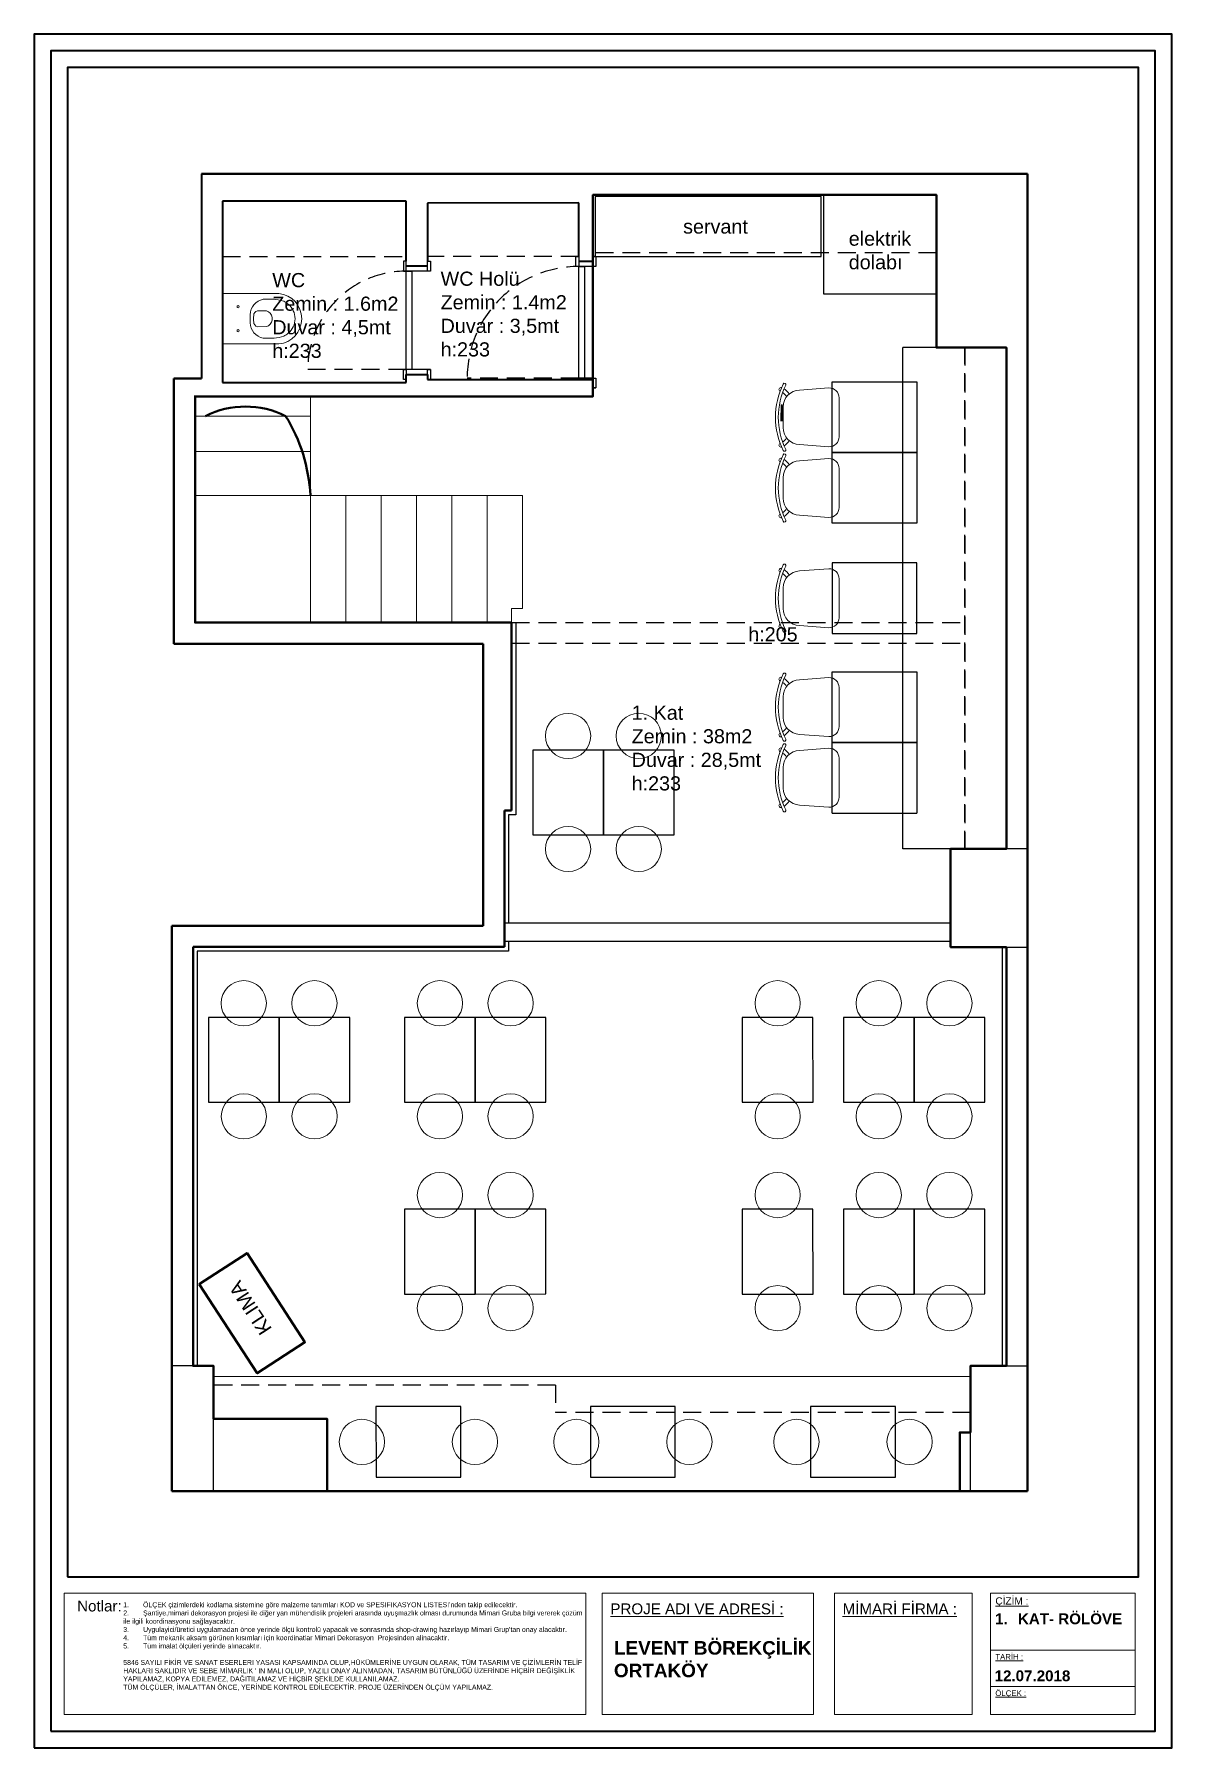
# Model space of a CAD drawing. Header units: millimetres. Extents: x 74 to 2779, y 81 to 1294.
# Drawn here: x 1975 to 2779, y 81 to 1294 of the extents above; entities that cross this region are included whole.
import ezdxf

# ---------------------------------------------------------------- set-up
doc = ezdxf.new("R2010")
doc.units = ezdxf.units.MM
doc.linetypes.add('DASHED', pattern=[19.05, 12.7, -6.35])
for name, color, linetype, lineweight in [('Sebe - ANTET', 143, 'Continuous', 5), ('Sebe - Dograma', 4, 'Continuous', 30), ('Sebe - Duvar', 5, 'Continuous', 50), ('Sebe - Merdiven', 6, 'Continuous', 18), ('Sebe - Mobilya', 11, 'Continuous', 25), ('Sebe - Mobilya Alçak', 41, 'Continuous', 20), ('Sebe - Vitrifiye', 31, 'Continuous', 15)]:
    doc.layers.add(name, color=color, linetype=linetype, lineweight=lineweight)
doc.layers.add('Sebe - Kolon', color=143, linetype='Continuous')
doc.styles.get("Standard").update_dxf_attribs({"font": 'arial.ttf'})

msp = doc.modelspace()

# ---------------------------------------------------------------- linework, layer by layer
at = {"layer": 'Sebe - ANTET'}
for p, q in [((2651.121, 190.582), (2651.121, 104.812)), ((2651.121, 190.582), (2651.121, 184.194)), ((2651.121, 190.582), (2651.121, 177.807)), ((2753.669, 104.812), (2753.669, 190.582)), ((2651.121, 150.44), (2753.669, 150.44)), ((2651.121, 124.759), (2753.669, 124.759))]:
    msp.add_line(p, q, dxfattribs=at)
at = {"layer": 'Sebe - ANTET', "lineweight": 40}
for points in [[(1974.677, 81.341), (2779.446, 81.341), (2779.446, 1293.631), (1974.677, 1293.631)], [(1986.413, 93.076), (2767.723, 93.076), (2767.723, 1281.896), (1986.413, 1281.896)], [(1998.148, 202.317), (2755.987, 202.317), (2755.987, 1270.16), (1998.148, 1270.16)]]:
    msp.add_lwpolyline(points, close=True, dxfattribs=at)
at = {"layer": 'Sebe - ANTET'}
for points in [[(2364.817, 190.582), (1995.83, 190.582), (1995.83, 104.812), (2364.817, 104.812)], [(2525.998, 190.582), (2376.553, 190.582), (2376.553, 104.812), (2525.998, 104.812)], [(2638.345, 190.582), (2540.863, 190.582), (2540.863, 104.812), (2638.345, 104.812)], [(2753.669, 190.582), (2651.121, 190.582), (2651.121, 104.812), (2753.669, 104.812)]]:
    msp.add_lwpolyline(points, close=True, dxfattribs=at)
at = {"layer": 'Sebe - Dograma'}
for p, q in [((2369.912, 1129.369), (2359.912, 1129.369)), ((2371.912, 1136.369), (2369.912, 1136.369)), ((2254.912, 1126.069), (2235.912, 1126.069)), ((2254.912, 1056.369), (2235.912, 1056.369)), ((2369.912, 1050.369), (2359.912, 1050.369)), ((2369.912, 1043.369), (2371.912, 1043.369)), ((2623.012, 664.769), (2307.312, 664.769)), ((2623.012, 651.769), (2307.312, 651.769))]:
    msp.add_line(p, q, dxfattribs=at)
at = {"layer": 'Sebe - Dograma', "linetype": 'DASHED'}
for p, q in [((2237.912, 1056.369), (2168.212, 1056.369)), ((2359.912, 1050.369), (2280.912, 1050.369))]:
    msp.add_line(p, q, dxfattribs=at)
at = {"layer": 'Sebe - Dograma'}
for points in [[(2237.912, 1133.069), (2235.912, 1133.069), (2235.912, 1126.069), (2237.912, 1126.069)], [(2252.912, 1133.069), (2254.912, 1133.069), (2254.912, 1126.069), (2252.912, 1126.069)], [(2359.912, 1129.369), (2357.912, 1129.369), (2357.912, 1136.369), (2359.912, 1136.369)], [(2371.912, 1129.369), (2369.912, 1129.369), (2369.912, 1136.369), (2371.912, 1136.369)], [(2237.912, 1049.369), (2235.912, 1049.369), (2235.912, 1056.369), (2237.912, 1056.369)], [(2254.912, 1049.369), (2252.912, 1049.369), (2252.912, 1056.369), (2254.912, 1056.369)], [(2359.912, 1049.369), (2357.912, 1049.369), (2357.912, 1050.369), (2359.912, 1050.369)], [(2371.912, 1043.369), (2369.912, 1043.369), (2369.912, 1050.369), (2371.912, 1050.369)]]:
    msp.add_lwpolyline(points, close=True, dxfattribs=at)
for points in [[(2359.912, 1050.369), (2359.912, 1129.369), (2363.912, 1129.369), (2363.912, 1050.369), (2359.912, 1050.369)], [(2237.912, 1056.369), (2237.912, 1126.069), (2241.912, 1126.069), (2241.912, 1056.369), (2237.912, 1056.369)]]:
    msp.add_lwpolyline(points, dxfattribs=at)
at = {"layer": 'Sebe - Dograma', "linetype": 'DASHED'}
for centre, radius, start in [((2359.912, 1050.369), 79, 87.097707), ((2237.912, 1056.369), 69.7, 86.710056)]:
    msp.add_arc(centre, radius, start, 180, dxfattribs=at)
at = {"layer": 'Sebe - Duvar', "linetype": 'Continuous', "lineweight": 40}
for p, q in [((2092.912, 1194.969), (2092.912, 1049.969)), ((2369.912, 1179.969), (2369.912, 1136.369)), ((2237.912, 1175.569), (2107.912, 1175.569)), ((2107.912, 1175.569), (2107.912, 1047.369)), ((2237.912, 1133.069), (2237.912, 1175.569)), ((2359.912, 1174.369), (2252.912, 1174.069)), ((2252.912, 1174.069), (2252.912, 1133.069)), ((2359.912, 1136.369), (2359.912, 1174.369)), ((2252.912, 1129.569), (2237.912, 1129.569)), ((2369.912, 1132.869), (2359.912, 1132.869)), ((2107.912, 1047.369), (2237.912, 1047.369)), ((2237.912, 1047.369), (2237.912, 1052.869)), ((2237.912, 1052.869), (2252.912, 1052.869)), ((2252.912, 1052.869), (2252.912, 1049.369)), ((2252.912, 1049.369), (2360.912, 1049.369)), ((2360.912, 1049.369), (2369.912, 1049.369)), ((2369.912, 1037.369), (2087.912, 1037.369)), ((2503.314, 1031.803), (2503.314, 1019.803))]:
    msp.add_line(p, q, dxfattribs=at)
at = {"layer": 'Sebe - Duvar'}
for p, q in [((2677.512, 1194.969), (2092.912, 1194.969)), ((2677.512, 262.969), (2677.512, 1194.969)), ((2613.012, 1179.969), (2369.912, 1179.969)), ((2613.012, 1071.969), (2613.012, 1179.969)), ((2662.512, 1071.969), (2613.012, 1071.969)), ((2662.512, 717.269), (2662.512, 1071.969)), ((2073.512, 1049.969), (2073.512, 862.369)), ((2092.912, 1049.969), (2073.512, 1049.969)), ((2369.912, 1037.369), (2088.512, 1037.369)), ((2088.512, 1037.369), (2088.512, 877.369)), ((2503.314, 1019.803), (2503.314, 1025.803)), ((2312.312, 877.369), (2088.512, 877.369)), ((2312.312, 744.369), (2312.312, 877.369)), ((2292.312, 862.369), (2073.512, 862.369)), ((2292.312, 662.869), (2292.312, 862.369)), ((2307.312, 647.869), (2307.312, 744.369)), ((2307.312, 744.369), (2312.312, 744.369)), ((2623.012, 647.769), (2623.012, 717.269)), ((2623.012, 717.269), (2662.512, 717.269)), ((2072.012, 662.869), (2292.312, 662.869)), ((2072.012, 662.869), (2072.012, 262.969)), ((2087.012, 647.869), (2307.312, 647.869)), ((2623.012, 647.769), (2623.012, 651.769)), ((2662.512, 647.769), (2623.012, 647.769)), ((2182.012, 262.969), (2072.012, 262.969)), ((2629.512, 262.969), (2677.512, 262.969))]:
    msp.add_line(p, q, dxfattribs=at)
for points in [[(2659.512, 647.769), (2623.012, 647.769), (2623.012, 717.269), (2662.512, 717.269), (2662.512, 1071.969), (2613.012, 1071.969), (2613.012, 1179.969), (2369.912, 1179.969), (2369.912, 1037.369), (2088.512, 1037.369), (2088.512, 877.369), (2312.312, 877.369)], [(2662.512, 647.769), (2662.512, 351.469), (2637.012, 351.469), (2637.012, 304.469), (2629.512, 304.469), (2629.512, 262.969), (2182.012, 262.969), (2182.012, 313.969), (2101.512, 313.969), (2101.512, 351.469), (2087.012, 351.469), (2087.012, 620.969), (2087.012, 647.869)]]:
    msp.add_lwpolyline(points, dxfattribs=at)
msp.add_lwpolyline([(2091.444, 409.434), (2125.222, 431.35), (2166.177, 368.229), (2132.398, 346.313)], close=True, dxfattribs=at)
for centre, radius, start, end in [((2124.124, 966.977), 63.235, 63.300088, 116.699912), ((2052.552, 961.552), 117.604, 2.835187, 31.76846)]:
    msp.add_arc(centre, radius, start, end, dxfattribs=at)
at = {"layer": 'Sebe - Kolon', "linetype": 'DASHED'}
for p, q in [((2107.912, 1136.369), (2237.912, 1136.369)), ((2359.912, 1136.369), (2252.912, 1136.369)), ((2613.012, 1138.969), (2370.012, 1138.969)), ((2633.012, 717.269), (2633.012, 1071.969)), ((2633.012, 1071.969), (2633.012, 717.269)), ((2312.312, 877.369), (2633.012, 877.369)), ((2312.312, 862.869), (2633.012, 862.869)), ((2343.412, 337.969), (2101.512, 337.969)), ((2343.412, 337.969), (2343.412, 318.469)), ((2637.012, 318.469), (2343.412, 318.469))]:
    msp.add_line(p, q, dxfattribs=at)
at = {"layer": 'Sebe - Kolon'}
for points in [[(2623.012, 647.769), (2677.512, 647.769), (2677.512, 717.269), (2623.012, 717.269)], [(2101.512, 351.469), (2072.012, 351.469), (2072.012, 262.969), (2101.512, 262.969)], [(2637.012, 351.469), (2677.512, 351.469), (2677.512, 262.969), (2637.012, 262.969)]]:
    msp.add_lwpolyline(points, close=True, dxfattribs=at)
at = {"layer": 'Sebe - Merdiven'}
for p, q in [((2170.012, 923.469), (2170.012, 1037.369)), ((2170.012, 1023.469), (2088.512, 1023.469)), ((2170.012, 998.469), (2088.512, 998.469)), ((2170.012, 967.369), (2088.512, 967.369)), ((2320.012, 967.369), (2170.012, 967.369)), ((2170.012, 877.369), (2170.012, 967.369)), ((2195.012, 877.369), (2195.012, 967.369)), ((2220.012, 877.369), (2220.012, 967.369)), ((2245.012, 877.369), (2245.012, 967.369)), ((2270.012, 877.369), (2270.012, 967.369)), ((2295.012, 877.369), (2295.012, 967.369)), ((2320.012, 887.369), (2320.012, 967.369)), ((2312.312, 877.369), (2312.312, 887.369)), ((2312.312, 887.369), (2320.012, 887.369)), ((2637.012, 343.969), (2101.512, 343.969))]:
    msp.add_line(p, q, dxfattribs=at)
at = {"layer": 'Sebe - Mobilya'}
for p, q in [((2539.101, 997.619), (2539.101, 1047.619)), ((2539.101, 1047.619), (2599.101, 1047.619)), ((2599.101, 1047.619), (2599.101, 997.619)), ((2599.101, 997.619), (2539.101, 997.619)), ((2539.101, 947.619), (2539.101, 997.619)), ((2539.101, 997.619), (2599.101, 997.619)), ((2599.101, 997.619), (2599.101, 947.619)), ((2599.101, 947.619), (2539.101, 947.619)), ((2539.101, 919.619), (2539.101, 869.619)), ((2599.101, 919.619), (2539.101, 919.619)), ((2599.101, 869.619), (2599.101, 919.619)), ((2539.101, 869.619), (2599.101, 869.619)), ((2539.101, 792.619), (2539.101, 842.619)), ((2539.101, 842.619), (2599.101, 842.619)), ((2599.101, 842.619), (2599.101, 792.619)), ((2599.101, 792.619), (2539.101, 792.619)), ((2539.101, 742.619), (2539.101, 792.619)), ((2539.101, 792.619), (2599.101, 792.619)), ((2539.101, 742.619), (2539.101, 792.619)), ((2599.101, 792.619), (2599.101, 742.619)), ((2539.101, 742.619), (2599.101, 742.619))]:
    msp.add_line(p, q, dxfattribs=at)
for points in [[(2371.412, 1178.969), (2371.412, 1136.369), (2531.412, 1136.369), (2531.412, 1178.969), (2371.412, 1178.969)], [(2613.012, 1179.969), (2533.012, 1179.969), (2533.012, 1109.969), (2613.012, 1109.969)], [(2633.012, 717.269), (2589.101, 717.269), (2589.101, 1071.969)], [(2312.312, 877.369), (2312.312, 744.369), (2307.312, 744.369), (2307.312, 664.769)], [(2315.312, 877.369), (2315.312, 741.369), (2310.312, 741.369), (2310.312, 664.769)], [(2307.312, 651.769), (2307.312, 647.869), (2087.012, 647.869), (2087.012, 351.469)], [(2310.312, 651.769), (2310.312, 644.869), (2090.012, 644.869), (2090.012, 351.469)], [(2659.512, 647.769), (2659.512, 351.469)], [(2662.512, 647.769), (2662.512, 351.469)]]:
    msp.add_lwpolyline(points, dxfattribs=at)
at = {"layer": 'Sebe - Mobilya', "linetype": 'Continuous'}
msp.add_lwpolyline([(2662.512, 1071.969), (2589.101, 1071.969)], dxfattribs=at)
at = {"layer": 'Sebe - Mobilya'}
for points in [[(2377.403, 727.18), (2377.38, 787.18), (2327.38, 787.161), (2327.403, 727.161)], [(2427.403, 727.199), (2427.38, 787.199), (2377.38, 787.18), (2377.403, 727.18)], [(2147.953, 538.061), (2147.93, 598.061), (2097.93, 598.042), (2097.953, 538.042)], [(2197.953, 538.08), (2197.93, 598.08), (2147.93, 598.061), (2147.953, 538.061)], [(2286.681, 538.061), (2286.659, 598.061), (2236.659, 598.042), (2236.681, 538.042)], [(2336.681, 538.08), (2336.659, 598.08), (2286.659, 598.061), (2286.681, 538.061)], [(2525.641, 538.061), (2525.618, 598.061), (2475.618, 598.042), (2475.641, 538.042)], [(2597.208, 538.061), (2597.185, 598.061), (2547.185, 598.042), (2547.208, 538.042)], [(2647.208, 538.08), (2647.185, 598.08), (2597.185, 598.061), (2597.208, 538.061)], [(2286.681, 402.343), (2286.659, 462.343), (2236.659, 462.324), (2236.681, 402.324)], [(2336.681, 402.362), (2336.659, 462.362), (2286.659, 462.343), (2286.681, 402.343)], [(2525.641, 402.343), (2525.618, 462.343), (2475.618, 462.324), (2475.641, 402.324)], [(2597.208, 402.343), (2597.185, 462.343), (2547.185, 462.324), (2547.208, 402.324)], [(2647.208, 402.362), (2647.185, 462.362), (2597.185, 462.343), (2597.208, 402.343)], [(2276.448, 322.75), (2216.448, 322.727), (2216.467, 272.727), (2276.467, 272.75)], [(2428.2, 322.75), (2368.2, 322.727), (2368.219, 272.727), (2428.219, 272.75)], [(2583.916, 322.75), (2523.916, 322.727), (2523.934, 272.727), (2583.934, 272.75)]]:
    msp.add_lwpolyline(points, close=True, dxfattribs=at)
at = {"layer": 'Sebe - Mobilya Alçak', "ltscale": 30}
for p, q in [((2536.934, 1043.448), (2516.191, 1041.913)), ((2544.101, 1008.788), (2544.101, 1036.45)), ((2504.501, 1029.917), (2504.501, 1015.321)), ((2516.191, 1003.325), (2536.934, 1001.79)), ((2536.934, 993.448), (2516.191, 991.913)), ((2544.101, 958.788), (2544.101, 986.45)), ((2504.501, 979.917), (2504.501, 965.321)), ((2516.191, 953.325), (2536.934, 951.79)), ((2516.191, 913.913), (2536.934, 915.448)), ((2504.501, 887.321), (2504.501, 901.917)), ((2544.101, 908.45), (2544.101, 880.788)), ((2536.934, 873.79), (2516.191, 875.325)), ((2536.934, 838.448), (2516.191, 836.913)), ((2504.501, 824.917), (2504.501, 810.321)), ((2544.101, 803.788), (2544.101, 831.45)), ((2516.191, 798.325), (2536.934, 796.79)), ((2536.934, 788.448), (2516.191, 786.913)), ((2544.101, 753.788), (2544.101, 781.45)), ((2504.501, 774.917), (2504.501, 760.321)), ((2516.191, 748.325), (2536.934, 746.79))]:
    msp.add_line(p, q, dxfattribs=at)
at = {"layer": 'Sebe - Mobilya Alçak'}
for centre in [(2352.372, 797.171), (2402.372, 797.19), (2352.403, 717.171), (2402.403, 717.19), (2122.923, 608.051), (2172.923, 608.07), (2261.651, 608.051), (2311.651, 608.07), (2500.611, 608.051), (2572.178, 608.051), (2622.178, 608.07), (2122.953, 528.052), (2172.953, 528.07), (2261.681, 528.052), (2311.681, 528.07), (2500.641, 528.052), (2572.208, 528.052), (2622.208, 528.07), (2261.651, 472.334), (2311.651, 472.353), (2500.611, 472.334), (2572.178, 472.334), (2622.178, 472.353), (2261.681, 392.334), (2311.681, 392.353), (2500.641, 392.334), (2572.208, 392.334), (2622.208, 392.353), (2206.458, 297.72), (2286.458, 297.75), (2358.209, 297.72), (2438.209, 297.75), (2513.925, 297.72), (2593.925, 297.75)]:
    msp.add_circle(centre, 16, dxfattribs=at)
at = {"layer": 'Sebe - Mobilya Alçak', "ltscale": 30}
for centre, radius, start, end in [((2553.248, 1022.619), 54.14, 154.210544, 205.790195), ((2553.248, 1022.619), 52.14, 154.210544, 205.790195), ((2502.933, 1042.311), 1.386, 72.382319, 244.869516), ((2497.725, 1031.705), 13.422, 33.844289, 56.179034), ((2537.101, 1036.45), 7, 0, 91.363928), ((2498.852, 1032.32), 9.408, 30.890928, 55.883092), ((2516.501, 1029.917), 12, 91.478621, 180), ((2498.852, 1012.918), 9.408, 304.117647, 329.109811), ((2516.501, 1015.321), 12, 180, 268.521379), ((2537.101, 1008.788), 7, 268.636072, 0), ((2553.248, 972.619), 54.14, 154.210544, 205.790195), ((2553.248, 972.619), 52.14, 154.210544, 205.790195), ((2502.933, 1002.927), 1.386, 115.130484, 287.617681), ((2497.725, 1013.533), 13.422, 303.821706, 326.15645), ((2502.933, 992.311), 1.386, 72.382319, 244.869516), ((2498.852, 982.32), 9.408, 30.890928, 55.883092), ((2516.501, 979.917), 12, 91.478621, 180), ((2497.725, 981.705), 13.422, 33.844289, 56.179034), ((2537.101, 986.45), 7, 0, 91.363928), ((2498.852, 962.918), 9.408, 304.117647, 329.109811), ((2516.501, 965.321), 12, 180, 268.521379), ((2537.101, 958.788), 7, 268.636072, 0), ((2502.933, 952.927), 1.386, 115.130484, 287.617681), ((2497.725, 963.533), 13.422, 303.821706, 326.15645), ((2553.248, 894.619), 54.14, 154.209805, 205.789456), ((2553.248, 894.619), 52.14, 154.209805, 205.789456), ((2502.933, 914.311), 1.386, 72.382319, 244.869516), ((2498.852, 904.32), 9.408, 30.890189, 55.882353), ((2516.501, 901.917), 12, 91.478621, 180), ((2497.725, 903.706), 13.422, 33.84355, 56.178294), ((2537.101, 908.45), 7, 0, 91.363928), ((2516.501, 887.321), 12, 180, 268.521379), ((2502.933, 874.927), 1.386, 115.130484, 287.617681), ((2537.101, 880.788), 7, 268.636072, 0), ((2553.248, 817.619), 54.14, 154.210544, 205.790195), ((2553.248, 817.619), 52.14, 154.210544, 205.790195), ((2502.933, 837.311), 1.386, 72.382319, 244.869516), ((2516.501, 824.917), 12, 91.478621, 180), ((2497.725, 826.705), 13.422, 33.844289, 56.179034), ((2537.101, 831.45), 7, 0, 91.363928), ((2498.852, 827.32), 9.408, 30.890928, 55.883092), ((2498.852, 807.918), 9.408, 304.117647, 329.109811), ((2516.501, 810.321), 12, 180, 268.521379), ((2497.725, 808.533), 13.422, 303.821706, 326.15645), ((2537.101, 803.788), 7, 268.636072, 0), ((2553.248, 767.619), 54.14, 154.210544, 205.790195), ((2553.248, 767.619), 52.14, 154.210544, 205.790195), ((2502.933, 797.927), 1.386, 115.130484, 287.617681), ((2502.933, 787.311), 1.386, 72.382319, 244.869516), ((2537.101, 781.45), 7, 0, 91.363928), ((2498.852, 777.32), 9.408, 30.890928, 55.883092), ((2516.501, 774.917), 12, 91.478621, 180), ((2497.725, 776.705), 13.422, 33.844289, 56.179034), ((2498.852, 757.918), 9.408, 304.117647, 329.109811), ((2516.501, 760.321), 12, 180, 268.521379), ((2537.101, 753.788), 7, 268.636072, 0), ((2502.933, 747.927), 1.386, 115.130484, 287.617681), ((2497.725, 758.533), 13.422, 303.821706, 326.15645)]:
    msp.add_arc(centre, radius, start, end, dxfattribs=at)
at = {"layer": 'Sebe - Mobilya Alçak'}
for centre, start, end in [((2505.401, 1045.739), 334.209805, 154.209805), ((2505.401, 999.499), 205.790195, 25.790195), ((2505.401, 995.739), 334.209805, 154.209805), ((2505.401, 949.499), 205.790195, 25.790195), ((2505.401, 917.739), 334.209805, 154.209805), ((2505.401, 871.499), 205.790195, 25.790195), ((2505.401, 840.739), 334.209805, 154.209805), ((2505.401, 794.499), 205.790195, 25.790195), ((2505.401, 790.739), 334.209805, 154.209805), ((2505.401, 744.499), 205.790195, 25.790195)]:
    msp.add_arc(centre, 1, start, end, dxfattribs=at)
at = {"layer": 'Sebe - Vitrifiye'}
for points in [[(2107.912, 1110.212), (2147.619, 1110.212)], [(2107.912, 1110.212), (2107.912, 1074.526)], [(2144.38, 1106.105), (2136.669, 1106.105)], [(2127.353, 1089.512), (2127.353, 1095.226)], [(2132.559, 1097.994), (2138.909, 1097.965)], [(2142.928, 1092.369), (2142.928, 1093.299)], [(2142.928, 1092.369), (2142.928, 1091.439)], [(2132.559, 1086.744), (2138.909, 1086.773)], [(2107.912, 1074.526), (2147.619, 1074.526)], [(2144.38, 1078.633), (2136.669, 1078.633)]]:
    msp.add_lwpolyline(points, dxfattribs=at)
for points in [[(2129.857, 1092.369, -0.01704277), (2129.926, 1094.706)], [(2129.857, 1092.369, 0.01704277), (2129.926, 1090.032)]]:
    msp.add_lwpolyline(points, format="xyb", dxfattribs=at)
for centre in [(2118.912, 1100.869), (2118.912, 1083.869)]:
    msp.add_circle(centre, 0.8, dxfattribs=at)
for centre, radius, start, end in [((2138.804, 1094.849), 11.457, 100.742447, 178.114247), ((2143.716, 1085.711), 20.405, 68.585864, 91.865012), ((2145.995, 1092.369), 17.916, 275.198134, 84.801866), ((2143.593, 1089.621), 16.88, 50.327699, 63.343123), ((2133.357, 1094.657), 3.431, 103.449575, 179.166447), ((2137.763, 1092.913), 5.18, 4.272139, 77.219147), ((2137.763, 1091.825), 5.18, 282.780853, 355.727861), ((2145.995, 1092.369), 13.232, 0, 50.739688), ((2145.995, 1092.369), 13.232, 309.260312, 0), ((2138.804, 1089.889), 11.457, 181.885753, 259.257553), ((2133.357, 1090.082), 3.431, 180.833553, 256.550425), ((2143.716, 1099.027), 20.405, 271.865012, 291.414136), ((2143.593, 1095.117), 16.88, 296.656877, 309.672301)]:
    msp.add_arc(centre, radius, start, end, dxfattribs=at)

# ---------------------------------------------------------------- texts
msp.add_text('KLIMA ', height=10, rotation=123.298344).set_placement((2143.19, 377.67))
at = {"char_height": 10, "attachment_point": 1}
for s, width, insert in [('servant', 51.57449, (2433.744, 1162.591)), ('elektrik\\Pdolabı', 51.57449, (2550.919, 1154.029)), ('WC\\PZemin : 1.6m2\\PDuvar : 4,5mt\\Ph:233', 114.87753, (2143.073, 1124.698)), ('WC Holü\\PZemin : 1.4m2\\PDuvar : 3,5mt\\Ph:233', 114.87753, (2262.162, 1125.699)), ('1. Kat\\PZemin : 38m2\\PDuvar : 28,5mt\\Ph:233', 114.87753, (2397.319, 818.637))]:
    msp.add_mtext_dynamic_manual_height_columns(s, width=width, gutter_width=12.5, heights=[0], dxfattribs=dict(at, insert=insert))
at = {"insert": (2479.838, 874.21), "char_height": 10, "attachment_point": 1, "rotation": 359.755439}
msp.add_mtext_dynamic_manual_height_columns('h:205', width=60.22504, gutter_width=12.5, heights=[0], dxfattribs=at)
at = {"layer": 'Sebe - ANTET', "attachment_point": 1}
for s, width, insert, char_height in [('{\\fArial|b0|i0|c162|p34;Notlar:}', 210.94358, (2004.995, 185.436), 7.66515), ('{\\LPROJE ADI VE ADRESİ :}', 301.15014, (2382.279, 183.446), 7.66515), ('{\\LMİMARİ FİRMA :}', 210.94358, (2546.589, 183.446), 7.66515), ('{\\LÇİZİM :}', 210.94358, (2654.649, 187.74), 5.1101), ('{\\fArial|b1|i0|c162|p34;\\W5.1529; \\W1;1.{\\W2.435852; }KAT- RÖLÖVE}', 574.41199, (2639.121, 176.382), 7.66515), ('{\\fArial|b1|i0|c162|p34;\\PLEVENT BÖREKÇİLİK\\PORTAKÖY}', 1342.51648, (2384.8, 172.766), 9.58143), ('{\\LTARİH :}', 210.94358, (2654.649, 147.598), 3.94221), ('{\\fArial|b1|i0|c162|p34;12.07.2018}', 210.94358, (2654.137, 136.059), 7.66515), ('{\\LÖLÇEK :}', 210.94358, (2654.649, 121.916), 3.94221)]:
    msp.add_mtext_dynamic_manual_height_columns(s, width=width, gutter_width=12.5, heights=[0], dxfattribs=dict(at, insert=insert, char_height=char_height))
at = {"layer": 'Sebe - ANTET', "insert": (2037.649, 184.258), "char_height": 3.5, "attachment_point": 1, "rotation": 0.003159}
msp.add_mtext_dynamic_manual_height_columns("1.^IÖLÇEK çizimlerdeki kodlama sistemine göre malzeme tanımları KOD ve SPESIFIKASYON LISTESI'nden takip edilecektir. \\P2.^IŞantiye,mimari dekorasyon projesi ile diğer yan mühendislik projeleri arasında uyuşmazlık olması durumunda Mimari Gruba bilgi vererek çözüm ile ilgili koordinasyonu sağlayacaktır.\\P3.^IUygulayici/üretici uygulamadan önce yerinde ölçü kontrolü yapacak ve sonrasında shop-drawing hazırlayıp Mimari Grup'tan onay alacaktır.\\P4.^ITüm mekanik aksam görünen kısımları için koordinatlar Mimari Dekorasyon  Projesinden alinacaktir.\\P5.^ITüm imalat ölçüleri yerinde alınacaktır.\\P\\P5846 SAYILI FİKİR VE SANAT ESERLERI YASASI KAPSAMINDA OLUP,HÜKÜMLERİNE UYGUN OLARAK, TÜM TASARIM VE ÇİZİMLERİN TELİF HAKLARI SAKLIDIR VE SEBE MİMARLIK ' IN MALI OLUP, YAZILI ONAY ALINMADAN, TASARIM BÜTÜNLÜĞÜ ÜZERİNDE HİÇBİR DEĞİŞİKLİK YAPILAMAZ, KOPYA EDİLEMEZ, DAĞITILAMAZ VE HİÇBİR ŞEKİLDE KULLANILAMAZ. \\PTÜM ÖLÇÜLER, İMALATTAN ÖNCE, YERİNDE KONTROL EDİLECEKTİR. PROJE ÜZERİNDEN ÖLÇÜM YAPILAMAZ.", width=329.72588, gutter_width=450.758, heights=[913.539], dxfattribs=at)

doc.saveas('drawing.dxf')
